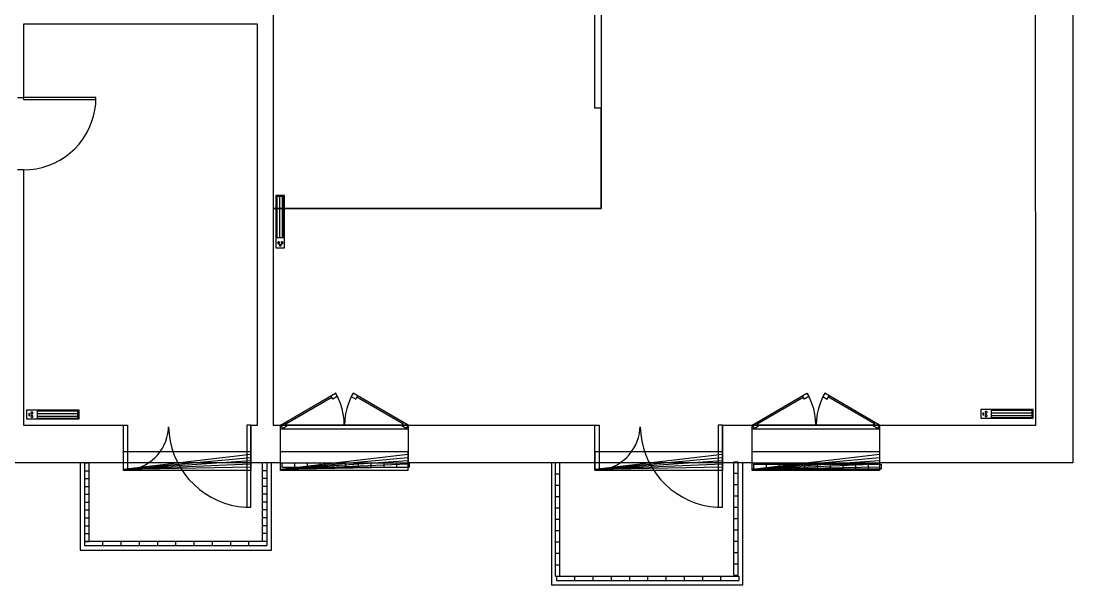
# Model space of a CAD drawing. Header units: millimetres. Extents: x -0.6 to 49.6, y -2.8 to 26.8.
# Drawn here: x 36.52 to 48.57, y 10.82 to 17.28 of the extents above; entities that cross this region are included whole.
import ezdxf
from ezdxf.enums import TextEntityAlignment as Align

# ---------------------------------------------------------------- set-up
doc = ezdxf.new("R2010")
doc.units = ezdxf.units.MM
for name, color, linetype in [('ABY_Dao_BATIM', 7, 'Continuous'), ('ABY_Equipement', 7, 'Continuous'), ('ABY_Ouverture', 124, 'Continuous'), ('ABY_Parois', 7, 'Continuous')]:
    doc.layers.add(name, color=color, linetype=linetype)

# ---------------------------------------------------------------- blocks, each defined once
blk = doc.blocks.new('OUV_ABY_C0_POR10')
for p, q in [((-6.2, 0), (-5.8, 0)), ((-6.2, -4.39), (-6.2, 0)), ((-5.8, 0), (-5.8, -4.39)), ((5.8, 0), (5.8, -7.99)), ((6.2, 0), (5.8, 0)), ((6.2, -7.99), (6.2, 0)), ((-1.96, -1.2), (-1.87, -0.82)), ((-1.87, -0.82), (-1.82, -0.44)), ((-1.82, -0.44), (-1.8, -0.15)), ((-1.8, -0.17), (-1.75, -0.87)), ((-1.75, -0.87), (-1.65, -1.56)), ((-2.41, -2.25), (-2.23, -1.91)), ((-2.23, -1.91), (-2.08, -1.56)), ((-2.08, -1.56), (-1.96, -1.2)), ((-1.65, -1.56), (-1.48, -2.24)), ((-3.13, -3.16), (-2.86, -2.88)), ((-2.86, -2.88), (-2.63, -2.57)), ((-2.63, -2.57), (-2.41, -2.25)), ((-1.48, -2.24), (-1.26, -2.9)), ((-1.26, -2.9), (-0.98, -3.54)), ((-4.75, -4.16), (-4.39, -4.02)), ((-4.39, -4.02), (-4.05, -3.84)), ((-4.05, -3.84), (-3.72, -3.64)), ((-3.72, -3.64), (-3.41, -3.41)), ((-3.41, -3.41), (-3.13, -3.16)), ((-0.98, -3.54), (-0.64, -4.15)), ((-5.8, -4.39), (-6.2, -4.39)), ((-5.87, -4.39), (-5.49, -4.35)), ((-5.49, -4.35), (-5.12, -4.27)), ((-5.12, -4.27), (-4.75, -4.16)), ((-0.64, -4.15), (-0.25, -4.73)), ((-0.25, -4.73), (0.18, -5.27)), ((0.18, -5.27), (0.67, -5.78)), ((0.67, -5.78), (1.19, -6.24)), ((1.19, -6.24), (1.75, -6.65)), ((1.75, -6.65), (2.35, -7.01)), ((2.35, -7.01), (2.98, -7.32)), ((2.98, -7.32), (3.63, -7.58)), ((3.63, -7.58), (4.3, -7.77)), ((4.3, -7.77), (4.98, -7.91)), ((4.98, -7.91), (5.68, -7.98)), ((5.68, -7.98), (5.82, -7.99)), ((5.8, -7.99), (6.2, -7.99))]:
    blk.add_line(p, q)
at = {"color": 0, "linetype": 'ByBlock', "lineweight": -2}
for tag, flags, p in [('OUVERTURE', 13, (0, -0.83)), ('ALLEGE', 5, (0, -1.1)), ('VOLET', 1, (0, -0.56)), ('SSSC', 1, (0, -0.29)), ('NUMCOMP_OUV', 1, (0, -1.93)), ('LARGEUR', 5, (0, -1.37)), ('HAUTEUR', 5, (0, -1.64)), ('NUMCOMP_EQU', 1, (0, -2.21)), ('NUMCOMP_VOL', 1, (0, -2.48))]:
    blk.add_attdef(tag, text='', height=0.25, dxfattribs=dict(at, flags=flags)).set_placement(p, align=Align.MIDDLE)
at = {"flags": 1}
for tag, p in [('DATE_ETAT', (0, -3.05)), ('ETAT', (0, -2.77)), ('DATE_ETAT_EQU', (0, -3.71)), ('ETAT_EQU', (0, -3.38)), ('ETAT_VOL', (0, -4.04)), ('DATE_ETAT_VOL', (0, -4.37))]:
    blk.add_attdef(tag, text='', height=0.25, rotation=360, dxfattribs=at).set_placement(p, align=Align.MIDDLE_CENTER)
blk.add_attdef('TYPEPORTE', (-1.12, -4.91), '', height=0.25, dxfattribs=at)
blk = doc.blocks.new('VOL_ABY_B3_VOL01')
for p, q in [((-50, -15), (-50, 0)), ((-50, 0), (50, 0)), ((50, 0), (50, -12)), ((50, -2.5), (-50.1, -14.22)), ((50, -2.5), (-50.1, -14.22)), ((50, -5), (-50.08, -14.22)), ((50, -5), (-50.08, -14.22)), ((50, -7.5), (-50.06, -14.22)), ((50, -7.5), (-50.06, -14.22)), ((50, -10), (-50.04, -14.22)), ((50, -10), (-50.04, -14.22)), ((50, -12.5), (-50.02, -14.22)), ((50, -12.5), (-50.02, -14.22)), ((-50, -15), (-50, -12)), ((50, -15), (-50, -15)), ((50, -12), (50, -15))]:
    blk.add_line(p, q)
at = {"color": 0, "linetype": 'ByBlock', "lineweight": -2}
for tag, flags, p in [('PROFONDEUR', 5, (0, -1.07)), ('ANNEE_REN', 1, (0, -3.01)), ('NUMCOMP', 9, (0, -2.71)), ('ALTITUDE', 13, (0, -0.53)), ('LARGEUR', 5, (0, -0.8)), ('HAUTEUR', 5, (0, -1.34)), ('EQMUR', 9, (0, -1.88)), ('EQOUV', 9, (0, -2.16)), ('EQFAC', 9, (0, -1.61)), ('SSSC', 5, (0, -0.26)), ('QTE', 9, (0, -2.44))]:
    blk.add_attdef(tag, text='', height=0.25, dxfattribs=dict(at, flags=flags)).set_placement(p, align=Align.MIDDLE)
for tag, flags, p in [('DATE_ETAT', 1, (0, -3.57)), ('DUREE_VIE', 9, (-0.02, -3.87)), ('ETAT', 9, (0, -3.3))]:
    blk.add_attdef(tag, text='', height=0.25, rotation=360, dxfattribs=dict(flags=flags)).set_placement(p, align=Align.MIDDLE_CENTER)
blk = doc.blocks.new('OUV_ABY_B1_FEN02')
for p, q in [((-50, 0), (-7, 25)), ((-7, 25), (-5.5, 22.4)), ((-6.7, 25), (-6.77, 25.13)), ((-4.68, 21.13), (-6.7, 25)), ((7, 25), (4.98, 21.16)), ((7, 25), (5.5, 22.4)), ((50, 0), (7, 25)), ((-45.97, 1.02), (-9.82, 21.89)), ((-8.96, 20.4), (-10.46, 23)), ((-5.5, 22.4), (-8.96, 20.4)), ((-3.02, 17.1), (-4.68, 21.13)), ((-1.7, 12.94), (-3.02, 17.1)), ((3.31, 17.15), (1.99, 13.02)), ((4.98, 21.16), (3.31, 17.15)), ((5.5, 22.4), (8.96, 20.4)), ((8.96, 20.4), (10.46, 23)), ((45.97, 1.02), (9.82, 21.89)), ((-0.76, 8.68), (-1.7, 12.94)), ((-0.19, 4.36), (-0.76, 8.68)), ((1.04, 8.79), (0.46, 4.49)), ((1.99, 13.02), (1.04, 8.79)), ((-50, 0), (50, 0)), ((-50, -3), (-50, 0)), ((-50, 0), (-48.5, -2.6)), ((-45.04, -0.6), (-46.55, 2.01)), ((0, 0), (-0.19, 4.36)), ((0.46, 4.49), (0.26, 0.15)), ((0.26, 0.15), (0.26, 0)), ((45.04, -0.6), (46.55, 2.01)), ((50, 0), (48.5, -2.6)), ((50, 0), (50, -3)), ((50, -3), (-50, -3)), ((-48.5, -2.6), (-45.04, -0.6)), ((48.5, -2.6), (45.04, -0.6))]:
    blk.add_line(p, q)
at = {"flags": 1}
for tag, p in [('DATE_ETAT_EQU', (0, -3.71)), ('DATE_ETAT_VOL', (0, -4.37)), ('DATE_ETAT', (0, -3.05)), ('ETAT_EQU', (0, -3.38)), ('ETAT_VOL', (0, -4.04)), ('ETAT', (0, -2.77))]:
    blk.add_attdef(tag, text='', height=0.25, rotation=360, dxfattribs=at).set_placement(p, align=Align.MIDDLE_CENTER)
at = {"color": 0, "linetype": 'ByBlock', "lineweight": -2}
for tag, flags, p in [('NUMCOMP_OUV', 1, (0, -1.93)), ('NUMCOMP_EQU', 1, (0, -2.21)), ('NUMCOMP_VOL', 1, (0, -2.48)), ('OUVERTURE', 13, (0, -0.83)), ('LARGEUR', 5, (0, -1.37)), ('HAUTEUR', 5, (0, -1.64)), ('ALLEGE', 5, (0, -1.1)), ('VOLET', 1, (0, -0.56)), ('SSSC', 1, (0, -0.29))]:
    blk.add_attdef(tag, text='', height=0.25, dxfattribs=dict(at, flags=flags)).set_placement(p, align=Align.MIDDLE)
at = {"flags": 1}
blk.add_attdef('TYPEPORTE', (-1.12, -4.91), '', height=0.25, dxfattribs=at)
blk = doc.blocks.new('OUV_ABY_D0_POR01')
for p, q in [((-41.3, 99.6), (-50, 100)), ((-50, 100), (-50, 100)), ((-50, 100), (-50, 0)), ((-47, 100), (-50, 100)), ((-47, 0), (-47, 100)), ((-32.6, 98.5), (-41.3, 99.6)), ((-24.1, 96.6), (-32.6, 98.5)), ((-15.8, 94), (-24.1, 96.6)), ((-7.7, 90.6), (-15.8, 94)), ((0, 86.6), (-7.7, 90.6)), ((7.4, 81.9), (0, 86.6)), ((14.3, 76.6), (7.4, 81.9)), ((20.7, 70.7), (14.3, 76.6)), ((26.6, 64.3), (20.7, 70.7)), ((31.9, 57.4), (26.6, 64.3)), ((36.6, 50), (31.9, 57.4)), ((40.6, 42.3), (36.6, 50)), ((44, 34.2), (40.6, 42.3)), ((46.6, 25.9), (44, 34.2)), ((48.5, 17.4), (46.6, 25.9)), ((49.6, 8.7), (48.5, 17.4)), ((-50, 0), (-47, 0)), ((50, 0), (49.6, 8.7))]:
    blk.add_line(p, q)
at = {"flags": 1}
for tag, p in [('DATE_ETAT_EQU', (0, -3.7)), ('DATE_ETAT_VOL', (0, -4.4)), ('DATE_ETAT', (0, -3)), ('ETAT_EQU', (0, -3.4)), ('ETAT_VOL', (0, -4)), ('ETAT', (0, -2.8))]:
    blk.add_attdef(tag, text='', height=0.25, rotation=360, dxfattribs=at).set_placement(p, align=Align.MIDDLE_CENTER)
at = {"color": 0, "linetype": 'ByBlock', "lineweight": -2}
for tag, flags, p in [('NUMCOMP_OUV', 1, (0, -1.9)), ('NUMCOMP_EQU', 1, (0, -2.2)), ('NUMCOMP_VOL', 1, (0, -2.5)), ('OUVERTURE', 13, (0, -0.8)), ('LARGEUR', 5, (0, -1.4)), ('HAUTEUR', 5, (0, -1.6)), ('ALLEGE', 5, (0, -1.1)), ('VOLET', 1, (0, -0.6)), ('SSSC', 1, (0, -0.3))]:
    blk.add_attdef(tag, text='', height=0.25, dxfattribs=dict(at, flags=flags)).set_placement(p, align=Align.MIDDLE)
at = {"flags": 1}
blk.add_attdef('TYPEPORTE', (-1.1, -4.9), '', height=0.25, dxfattribs=at)
blk = doc.blocks.new('EQU_ABY_J0_GCT02')
for p, q in [((50, 20), (-50, 20)), ((-50, 20), (-50, 0)), ((-50, 0), (50, 0)), ((-44, 12), (-46, 12)), ((-46, 12), (-46, 8)), ((-46, 10), (-44, 10)), ((-46, 8), (-44, 8)), ((-44, 8), (-44, 12)), ((-41.9, 14.6), (-42, 14)), ((-42, 14), (-41.9, 13.4)), ((-41.9, 6.6), (-42, 6)), ((-42, 6), (-41.9, 5.4)), ((-41.6, 15.2), (-41.9, 14.6)), ((-41.9, 13.4), (-41.6, 12.8)), ((-41.6, 7.2), (-41.9, 6.6)), ((-41.9, 5.4), (-41.6, 4.8)), ((-41.2, 15.6), (-41.6, 15.2)), ((-41.6, 12.8), (-41.2, 12.4)), ((-41.2, 7.6), (-41.6, 7.2)), ((-41.6, 4.8), (-41.2, 4.4)), ((-40.6, 15.9), (-41.2, 15.6)), ((-41.2, 12.4), (-40.6, 12.1)), ((-40.6, 7.9), (-41.2, 7.6)), ((-41.2, 4.4), (-40.6, 4.1)), ((-40, 16), (-40.6, 15.9)), ((-40.6, 12.1), (-40, 12)), ((-40, 8), (-40.6, 7.9)), ((-40.6, 4.1), (-40, 4)), ((-39.4, 15.9), (-40, 16)), ((-40, 12), (-39.4, 12.1)), ((-39.4, 7.9), (-40, 8)), ((-40, 4), (-39.4, 4.1)), ((-38.8, 15.6), (-39.4, 15.9)), ((-39.4, 12.1), (-38.8, 12.4)), ((-38.8, 7.6), (-39.4, 7.9)), ((-39.4, 4.1), (-38.8, 4.4)), ((-38.4, 15.2), (-38.8, 15.6)), ((-38.8, 12.4), (-38.4, 12.8)), ((-38.4, 7.2), (-38.8, 7.6)), ((-38.8, 4.4), (-38.4, 4.8)), ((-38.1, 14.6), (-38.4, 15.2)), ((-38.4, 12.8), (-38.1, 13.4)), ((-38.1, 6.6), (-38.4, 7.2)), ((-38.4, 4.8), (-38.1, 5.4)), ((-38, 14), (-38.1, 14.6)), ((-38.1, 13.4), (-38, 14)), ((-38, 6), (-38.1, 6.6)), ((-38.1, 5.4), (-38, 6)), ((-38, 14), (-38, 14)), ((-38, 6), (-38, 6)), ((-30, 18), (-30, 2)), ((48, 18), (-30, 18)), ((48, 12), (-30, 12)), ((48, 6), (-30, 6)), ((-30, 2), (48, 2)), ((48, 2), (48, 18)), ((48, 9), (48, 9)), ((48, 9), (48, 9)), ((50, 0), (50, 20))]:
    blk.add_line(p, q)
at = {"color": 0, "linetype": 'ByBlock', "lineweight": -2}
for tag, flags, p in [('PROFONDEUR', 5, (0, -1.1)), ('ANNEE_REN', 1, (0, -3)), ('NUMCOMP', 9, (0, -2.7)), ('ALTITUDE', 13, (0, -0.5)), ('LARGEUR', 5, (0, -0.8)), ('HAUTEUR', 5, (0, -1.3)), ('EQMUR', 9, (0, -1.9)), ('EQOUV', 9, (0, -2.2)), ('EQFAC', 9, (0, -1.6)), ('SSSC', 5, (0, -0.3)), ('QTE', 9, (0, -2.4))]:
    blk.add_attdef(tag, text='', height=0.25, dxfattribs=dict(at, flags=flags)).set_placement(p, align=Align.MIDDLE)
for tag, flags, p in [('DATE_ETAT', 1, (0, -3.6)), ('DUREE_VIE', 9, (0, -3.9)), ('ETAT', 9, (0, -3.3))]:
    blk.add_attdef(tag, text='', height=0.25, rotation=360, dxfattribs=dict(flags=flags)).set_placement(p, align=Align.MIDDLE_CENTER)
blk = doc.blocks.new('EQU_ABY_C2_ELF02')
for p, q in [((-9.98, 0.48), (10.02, 0.48)), ((-9.98, 0.48), (-9.98, -0.52)), ((-7.98, 0.48), (-7.98, -0.52)), ((-5.98, 0.48), (-5.98, -0.52)), ((-3.98, 0.48), (-3.98, -0.52)), ((-1.98, 0.48), (-1.98, -0.52)), ((0.02, 0.48), (0.02, -0.52)), ((2.02, 0.48), (2.02, -0.52)), ((4.02, 0.48), (4.02, -0.52)), ((6.02, 0.48), (6.02, -0.52)), ((8.02, 0.48), (8.02, -0.52)), ((10.02, 0.48), (10.02, -0.52)), ((-9.98, -0.52), (10.02, -0.52))]:
    blk.add_line(p, q)
at = {"color": 0, "linetype": 'ByBlock', "lineweight": -2}
for tag, flags, p in [('PROFONDEUR', 5, (0, -1.07)), ('ALTITUDE', 13, (0, -0.53)), ('LARGEUR', 5, (0, -0.8)), ('SSSC', 5, (0, -0.26)), ('HAUTEUR', 5, (0, -1.34)), ('EQMUR', 9, (0, -1.88)), ('EQOUV', 9, (0, -2.16)), ('EQFAC', 9, (0, -1.61)), ('QTE', 9, (0, -2.44)), ('ANNEE_REN', 1, (0, -3.01)), ('NUMCOMP', 9, (0, -2.71))]:
    blk.add_attdef(tag, text='', height=0.25, dxfattribs=dict(at, flags=flags)).set_placement(p, align=Align.MIDDLE)
for tag, flags, p in [('DATE_ETAT', 1, (0, -3.57)), ('ETAT', 9, (0, -3.3)), ('DUREE_VIE', 9, (-0.02, -3.87))]:
    blk.add_attdef(tag, text='', height=0.25, rotation=360, dxfattribs=dict(flags=flags)).set_placement(p, align=Align.MIDDLE_CENTER)

msp = doc.modelspace()

# ---------------------------------------------------------------- linework, layer by layer
at = {"layer": 'ABY_Dao_BATIM', "color": 7, "linetype": 'Continuous'}
for points in [[(37.198, 12.22, 6.3), (37.198, 11.22, 6.3)], [(39.39, 11.22, 6.3), (39.39, 12.22, 6.3)], [(42.598, 12.22, 6.3), (42.598, 10.82, 6.3)], [(44.79, 10.82, 6.3), (44.79, 12.22, 6.3)], [(37.198, 11.22, 6.3), (39.39, 11.22, 6.3)], [(42.598, 10.82, 6.3), (44.79, 10.82, 6.3)]]:
    msp.add_polyline3d(points, dxfattribs=at)
at = {"layer": 'ABY_Ouverture'}
for p, q in [((36.48, 16.404, 6.3), (36.55, 16.404, 6.3)), ((36.55, 15.574, 6.3), (36.48, 15.574, 6.3)), ((37.694, 12.22, 6.3), (37.694, 12.65, 6.3)), ((39.154, 12.65, 6.3), (39.154, 12.22, 6.3)), ((40.954, 12.65, 7.08), (39.494, 12.65, 7.08)), ((39.494, 12.22, 7.08), (39.494, 12.65, 7.08)), ((40.954, 12.65, 7.08), (40.954, 12.22, 7.08)), ((43.095, 12.22, 6.3), (43.095, 12.65, 6.3)), ((44.555, 12.65, 6.3), (44.555, 12.22, 6.3)), ((46.355, 12.65, 7.08), (44.895, 12.65, 7.08)), ((44.895, 12.22, 7.08), (44.895, 12.65, 7.08)), ((46.355, 12.65, 7.08), (46.355, 12.22, 7.08)), ((39.494, 12.22, 7.08), (40.954, 12.22, 7.08)), ((44.895, 12.22, 7.08), (46.355, 12.22, 7.08))]:
    msp.add_line(p, q, dxfattribs=at)
at = {"layer": 'ABY_Parois'}
for p, q in [((48.57, 18.375, 6.3), (48.57, 12.22, 6.3)), ((43.165, 17.55, 6.3), (43.165, 16.283, 6.3)), ((48.145, 12.65, 6.3), (48.14, 17.55, 6.3)), ((39.41, 17.354, 6.3), (39.41, 15.134, 6.3)), ((43.095, 16.283, 6.3), (43.095, 17.364, 6.3)), ((36.55, 17.244, 6.3), (36.55, 16.404, 6.3)), ((37.45, 17.244, 6.3), (36.55, 17.244, 6.3)), ((39.23, 17.244, 6.3), (37.45, 17.244, 6.3)), ((39.23, 12.65, 6.3), (39.23, 17.244, 6.3)), ((43.165, 16.283, 6.3), (43.095, 16.283, 6.3)), ((43.165, 15.134, 6.3), (43.165, 16.283, 6.3)), ((43.165, 16.283, 6.3), (43.165, 15.134, 6.3)), ((36.55, 15.574, 6.3), (36.55, 12.65, 6.3)), ((39.41, 15.134, 6.3), (43.165, 15.134, 6.3)), ((43.165, 15.134, 6.3), (39.41, 15.134, 6.3)), ((39.41, 15.134, 6.3), (39.41, 12.65, 6.3)), ((36.55, 12.65, 6.3), (37.694, 12.65, 6.3)), ((39.154, 12.65, 6.3), (39.23, 12.65, 6.3)), ((39.41, 12.65, 6.3), (39.494, 12.65, 6.3)), ((40.954, 12.65, 6.3), (43.095, 12.65, 6.3)), ((44.555, 12.65, 6.3), (44.895, 12.65, 6.3)), ((46.355, 12.65, 6.3), (48.145, 12.65, 6.3)), ((37.694, 12.22, 6.3), (35.55, 12.22, 6.3)), ((37.198, 12.22, 6.3), (37.198, 11.22, 6.3)), ((39.39, 12.22, 6.3), (37.198, 12.22, 6.3)), ((39.494, 12.22, 6.3), (39.154, 12.22, 6.3)), ((39.39, 11.22, 6.3), (39.39, 12.22, 6.3)), ((43.095, 12.22, 6.3), (40.954, 12.22, 6.3)), ((42.598, 12.22, 6.3), (42.598, 10.82, 6.3)), ((44.79, 12.22, 6.3), (42.598, 12.22, 6.3)), ((44.895, 12.22, 6.3), (44.555, 12.22, 6.3)), ((44.79, 10.82, 6.3), (44.79, 12.22, 6.3)), ((48.57, 12.22, 6.3), (46.355, 12.22, 6.3)), ((37.198, 11.22, 6.3), (39.39, 11.22, 6.3)), ((42.598, 10.82, 6.3), (44.79, 10.82, 6.3))]:
    msp.add_line(p, q, dxfattribs=at)

# ---------------------------------------------------------------- block references
at = {"layer": 'ABY_Equipement', "xscale": 0.006000000052154064, "yscale": 0.004999999888241291, "zscale": 0.4000000059604645, "rotation": 90.00020741015327}
msp.add_blockref('EQU_ABY_J0_GCT02', (39.541, 14.98, 6.3), dxfattribs=at)
at = {"layer": 'ABY_Equipement'}
for name, p, xscale, yscale, zscale in [('EQU_ABY_J0_GCT02', (36.886, 12.721, 6.3), 0.006000000052154064, 0.004999999888241291, 0.4000000059604645), ('EQU_ABY_J0_GCT02', (47.815, 12.729, 6.3), 0.006000000052154064, 0.004999999888241291, 0.4000000059604645), ('EQU_ABY_C2_ELF02', (40.236, 12.194, 7.08), 0.0729999989271164, 0.05000000074505806, 0.2199999988079071), ('EQU_ABY_C2_ELF02', (45.64, 12.178, 7.08), 0.0729999989271164, 0.05000000074505806, 0.2199999988079071)]:
    msp.add_blockref(name, p, dxfattribs=dict(at, xscale=xscale, yscale=yscale, zscale=zscale))
at = {"layer": 'ABY_Equipement', "yscale": 0.05000000074505806, "rotation": 90.00020741015327}
for p, xscale in [((37.276, 11.768, 6.3), 0.04500000178813934), ((39.313, 11.772, 6.3), 0.04500000178813934), ((42.667, 11.571, 6.3), 0.06499999761581421), ((44.71, 11.58, 6.3), 0.06499999761581421)]:
    msp.add_blockref('EQU_ABY_C2_ELF02', p, dxfattribs=dict(at, xscale=xscale))
at = {"layer": 'ABY_Equipement', "xscale": 0.1045000031590462, "yscale": 0.05000000074505806}
for p in [(38.29, 11.297, 6.3), (43.696, 10.898, 6.3)]:
    msp.add_blockref('EQU_ABY_C2_ELF02', p, dxfattribs=at)
at = {"layer": 'ABY_Ouverture'}
for name, p, xscale, yscale, rotation in [('OUV_ABY_D0_POR01', (36.55, 15.989, 6.3), 0.008299999870359898, 0.008299999870359898, 270), ('OUV_ABY_B1_FEN02', (40.224, 12.65, 7.08), 0.01460000034421682, 0.01460000034421682, 0.001313222935677934), ('OUV_ABY_B1_FEN02', (45.625, 12.65, 7.08), 0.01460000034421682, 0.01460000034421682, 0.001313222935677934), ('OUV_ABY_C0_POR10', (38.424, 12.65, 6.3), 0.1177419424057007, 0.1177419424057007, 0.004279979977873448), ('OUV_ABY_C0_POR10', (43.825, 12.65, 6.3), 0.1177419424057007, 0.1177419424057007, 0.001313222935677934), ('VOL_ABY_B3_VOL01', (38.424, 12.35, 6.3), 0.01458541490137577, 0.01458541490137577, 0.004279979977873448), ('VOL_ABY_B3_VOL01', (40.224, 12.35, 7.08), 0.01458541490137577, 0.01458541490137577, 0.001313222935677934), ('VOL_ABY_B3_VOL01', (43.825, 12.35, 6.3), 0.01458541490137577, 0.01458541490137577, 0.001313222935677934), ('VOL_ABY_B3_VOL01', (45.625, 12.35, 7.08), 0.01458541490137577, 0.01458541490137577, 0.001313222935677934)]:
    msp.add_blockref(name, p, dxfattribs=dict(at, xscale=xscale, yscale=yscale, rotation=rotation))

doc.saveas('drawing.dxf')
